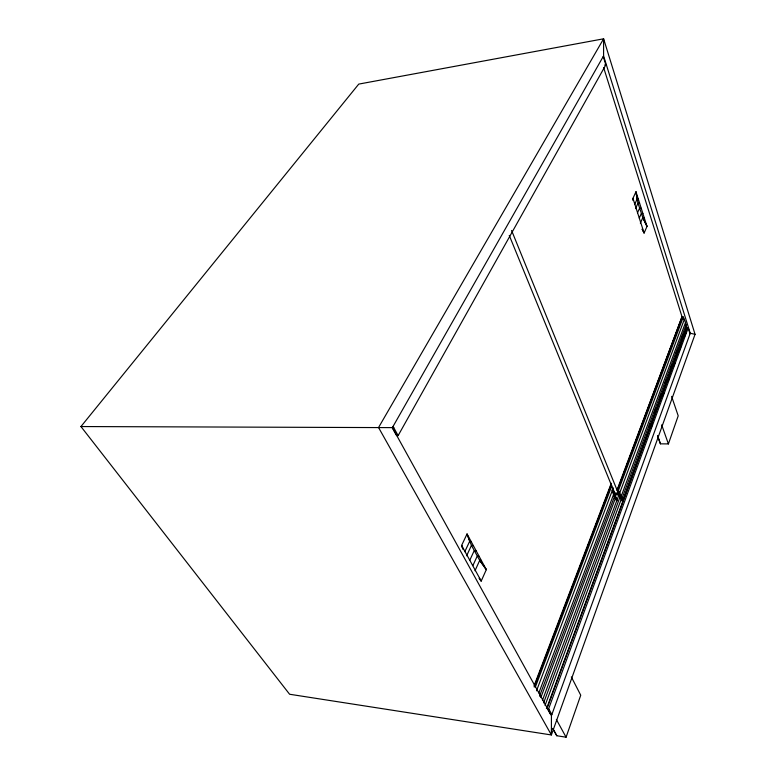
<?xml version="1.0" encoding="UTF-8"?>
<svg xmlns="http://www.w3.org/2000/svg" width="776" height="776" viewBox="0 0 776 776"><rect width="100%" height="100%" fill="white"/><g stroke="black" fill="none" stroke-linecap="round" stroke-linejoin="round"><path stroke-width="1.16" d="M551.435 715.705L551.387 734.959L289.603 694.248L80.947 426.548L358.755 84.099L603.612 38.8L695.053 334.32L551.387 734.959L378.552 427.527L603.612 38.8L603.582 55.891L690.252 333.243L551.435 715.705L392.384 427.625L603.582 55.891M556.799 735.755L552.745 728.441L556.799 735.755L566.082 737.2L580.739 695.209L571.32 676.924M660.434 443.833L657.602 435.928L660.434 443.833L668.408 443.92L678.205 415.82L671.599 396.381M549.107 709.574L547.808 709.38L550.553 714.356L551.852 714.55L548.661 708.75L688.157 327.976L686.838 328.035L547.032 708.527L546.779 708.061L686.692 327.559L686.838 328.035M622.701 500.889L686.527 327.394L685.538 322.496L683.268 317.006L682.443 317.045L617.521 490.354L621.789 500.85L622.701 500.889L621.314 496.01L618.443 490.383L683.268 317.006M651.122 427.683L652.373 424.268M662.782 395.876L664.033 392.472M668.194 381.103L669.445 377.699M673.616 366.34L674.868 362.935M679.029 351.576L681.115 345.892M684.442 336.803L686.527 331.129M685.538 322.496L621.314 496.01L619.801 495.961M545.053 705.433L621.333 498.958M686.12 324.805L622.09 498.279L620.722 498.24M648.949 427.178L650.201 423.774M654.372 412.444L655.633 409.039M659.804 397.7L661.065 394.305M665.236 382.966L666.497 379.571M670.668 368.231L671.919 364.836M676.1 353.497L677.351 350.092M681.532 338.763L682.783 335.358M543.637 702.872L620.237 496.368M540.853 697.537L615.688 497.445M542.453 700.321L618.841 495.146M539.533 696.217L614.64 495.99M603.65 67.648L682.017 316.744L617.027 490.015L618.899 493.565L614.35 493.41L613.35 489.899M617.473 490.034L682.017 316.744M538.874 692.861L613.845 493.73M612.206 490.17L613.108 490.209L617.405 500.685L616.493 500.656L614.98 498.017L612.749 492.498L612.206 490.17L613.059 487.91M536.507 690.824L613.185 488.211M534.082 685.741L611.284 483.244M534.13 686.935L611.294 484.389M534.654 686.11L611.352 484.699M535.227 687.371L611.818 485.863M640.355 223.129L642.809 217.629L638.008 203.147L635.971 191.798L632.935 198.346L633.216 200.451M639.269 218.085L641.248 213.691L642.887 213.478M474.999 570.767L479.714 560.369L471.439 545.412L467.045 533.937L461.633 545.421L462.7 548.583M637.484 212.847L639.472 208.463L641.228 208.288M635.505 208.628L638.008 203.147L639.569 203.06M472.875 565.626L477.153 556.256L479.131 556.343M634.593 204.563L637.106 199.102L635.971 191.798L647.009 226.427L644.109 233.042L642.169 229.221M469.8 560.223L474.117 550.853L476.251 550.999M466.599 555.829L471.439 545.412L473.341 545.606M464.795 551.717L469.664 541.299L467.045 533.937L486.31 569.632L481.207 581.078L479.316 578.557M393.781 427.721L392.268 427.721L396.614 435.598L398.127 435.608L605.843 64.825L603.233 56.502M604.64 65.029L605.843 64.825M642.809 217.629L647.009 226.427L642.809 217.629L644.158 217.474M637.106 199.102L638.27 198.995M685.712 327.423L686.527 327.394M683.171 319.343L684.364 319.295L619.801 492.741L618.482 492.712M80.947 426.548L392.384 427.625M617.521 490.354L618.443 490.383M614.223 493.09L618.773 493.245M614.689 494.07L619.093 494.225M613.903 495.748L615.407 495.806M614.98 498.017L616.328 498.076M612.749 492.498L614.078 492.556M479.714 560.369L486.31 569.632L479.714 560.369L481.353 560.447M469.664 541.299L471.071 541.396M546.382 708.43L548.661 708.75M690.252 333.243L695.053 334.32M479.199 578.304L481.207 581.078L461.633 545.421L463.165 549.621M393.063 426.422L398.127 435.608M556.353 719.478L566.082 737.2M642.218 229.124L644.109 233.042L632.935 198.346L633.264 200.431M509.25 235.39L615.378 494.845L619.044 494.981L511.588 230.472M661.647 424.85L668.408 443.92M688.157 327.976L690.01 333.903"/></g></svg>
